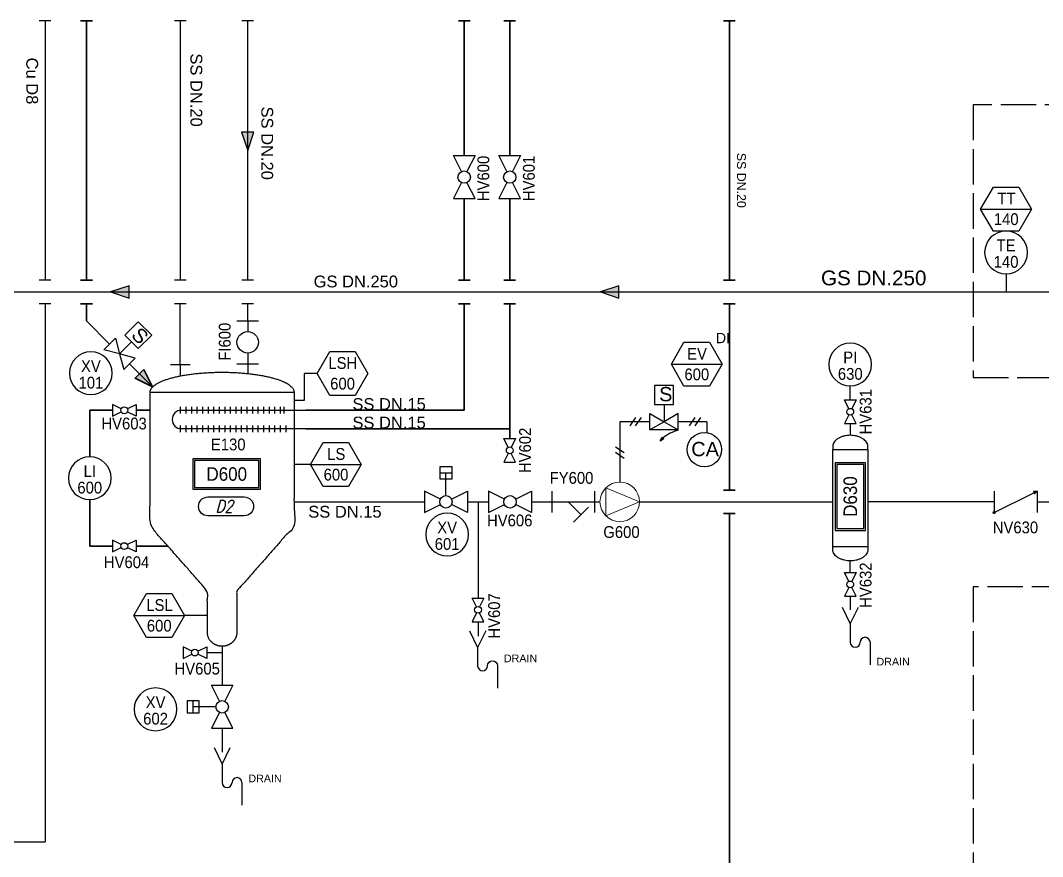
# Model space of a CAD drawing. Header units: millimetres. Extents: x 256 to 2599, y 626 to 1192.
# Drawn here: x 742.7 to 915.9, y 763.5 to 905.2 of the extents above; entities that cross this region are included whole.
import ezdxf
from ezdxf.enums import TextEntityAlignment as Align

# ---------------------------------------------------------------- set-up
doc = ezdxf.new("R2010")
doc.units = ezdxf.units.MM
doc.linetypes.add('AM_ISO02W050', pattern=[7.5, 6, -1.5])
for name, color, linetype, lineweight in [('-Aria', 7, 'Continuous', 30), ('-Testi', 7, 'Continuous', 35), ('Acqua refrigerata', 142, 'Continuous', 35), ('LINEA - ACQUA DI RETE', 94, 'Continuous', 35), ('LINEA - AZOTO', 151, 'Continuous', 35)]:
    doc.layers.add(name, color=color, linetype=linetype, lineweight=lineweight)
for name, color, linetype in [('-Pentano', 40, 'Continuous'), ('1', 7, 'Continuous'), ('5', 6, 'Continuous'), ('L8-TESTI', 1, 'Continuous'), ('Tag', 7, 'Continuous')]:
    doc.layers.add(name, color=color, linetype=linetype)
doc.styles.add('ARIAL_090', font='arial.ttf', dxfattribs={"width": 0.9})
doc.styles.add('PNP_LTYPE', font='txt.shx')
doc.styles.add('ROMANS', font='romans', dxfattribs={"oblique": 15})
doc.styles.get("Standard").update_dxf_attribs({"font": 'arial.ttf'})
doc.linetypes.add('ISO-GENERAL', pattern='A,5,["/",PNP_LTYPE,S=1.5,R=0,X=0,Y=-0.75],-0.0001', length=5.0001)

# ---------------------------------------------------------------- blocks, each defined once
blk = doc.blocks.new('Valve Label_block')
at = {"color": 0, "linetype": 'ByBlock', "lineweight": -2, "width": 0.9}
blk.add_attdef('#(TargetObject.Size)', text='', height=2.5, dxfattribs=at).set_placement((0, 4.7625), align=Align.BOTTOM_CENTER)
blk.add_attdef('#(TargetObject.Tag)', text='', height=2.5, dxfattribs=at).set_placement((0, -4.7625), align=Align.TOP_CENTER)
blk = doc.blocks.new('Tag_block')
at = {"color": 0, "linetype": 'ByBlock', "lineweight": -2}
blk.add_attdef('#(TargetObject.Tag)', text='', height=2.5, dxfattribs=at).set_placement((0, 0), align=Align.MIDDLE_CENTER)
blk = doc.blocks.new('*U5')
at = {"color": 0, "linetype": 'ByBlock', "lineweight": -2}
for start, end in [(0, 180), (180, 0)]:
    blk.add_arc((0, 0), 5, start, end, dxfattribs=at)
at = {"color": 0, "linetype": 'ByBlock', "lineweight": -2, "width": 0.9}
for tag, p in [('#(TargetObject.Type)', (0, 1.65)), ('#(TargetObject.LoopNumber)', (0, -1.65))]:
    blk.add_attdef(tag, text='', height=2.5, dxfattribs=at).set_placement(p, align=Align.MIDDLE_CENTER)
blk = doc.blocks.new('STIKER NOME MACCHIANARIO')
at = {"layer": 'L8-TESTI', "color": 5}
for points in [[(-20, 9), (-20, -9), (20, -9), (20, 9)], [(-19, 8), (-19, -8), (19, -8), (19, 8)]]:
    blk.add_lwpolyline(points, close=True, dxfattribs=at)
at = {"color": 7, "style": 'ARIAL_090', "width": 0.9}
blk.add_attdef('NOME', text='', height=8, dxfattribs=at).set_placement((0, 0), align=Align.MIDDLE_CENTER)
blk = doc.blocks.new('*U7')
at = {"color": 0, "linetype": 'ByBlock', "lineweight": -2}
for start, end in [(0, 180), (180, 0)]:
    blk.add_arc((0, 0), 5, start, end, dxfattribs=at)
at = {"color": 0, "linetype": 'ByBlock', "lineweight": -2, "width": 0.9}
for tag, p in [('#(TargetObject.Type)', (0, 1.65)), ('#(TargetObject.LoopNumber)', (0, -1.65))]:
    blk.add_attdef(tag, text='', height=2.5, dxfattribs=at).set_placement(p, align=Align.MIDDLE_CENTER)
blk = doc.blocks.new('Solenoid valve')
blk.add_line((471.76, 702.65), (471.76, 700.34))
for points in [[(473.05, 702.65), (473.05, 705.23), (470.47, 705.23), (470.47, 702.65)], [(473.66, 699.24), (473.66, 701.44), (471.76, 700.34)]]:
    blk.add_lwpolyline(points, close=True)
blk.add_lwpolyline([(471.76, 700.34), (469.86, 699.24), (469.86, 701.44), (471.76, 700.34)])
at = {"layer": '-Testi', "insert": (471.08, 705.02), "char_height": 1.93, "width": 2.2547, "attachment_point": 1}
blk.add_mtext('S', dxfattribs=at)

msp = doc.modelspace()

# ---------------------------------------------------------------- hatches: boundary and pattern name
at = {"layer": '-Aria'}
h = msp.add_hatch(color=256, dxfattribs=at)
h.dxf.hatch_style = 1
h.paths.add_polyline_path([(758, 859.16), (761.14, 858.11), (761.14, 860.2), (758, 859.16)])
h = msp.add_hatch(color=256, dxfattribs=at)
h.dxf.hatch_style = 1
h.paths.add_polyline_path([(840.96, 859.16), (844.1, 858.11), (844.1, 860.2), (840.96, 859.16)])
at = {"layer": '-Pentano'}
h = msp.add_hatch(color=256, dxfattribs=at)
h.dxf.hatch_style = 1
h.paths.add_polyline_path([(781.23, 883.11), (782.28, 886.25), (780.19, 886.25), (781.23, 883.11)])
h = msp.add_hatch(color=256)
h.dxf.hatch_style = 1
h.paths.add_polyline_path([(851.1, 833.93), (851.72, 834.3), (851.49, 834.51), (851.1, 833.93)])
h = msp.add_hatch(color=256)
h.dxf.hatch_style = 1
h.paths.add_polyline_path([(914.32, 825.31), (914.95, 825.4), (914.49, 824.95), (914.32, 825.31)])
h = msp.add_hatch(color=256)
h.dxf.hatch_style = 1
h.paths.add_polyline_path([(907.66, 821.94, -0.284079), (907.83, 821.84), (907.66, 821.76), (907.66, 821.94, -0.284079)], flags=17)
h.paths.add_polyline_path([(907.66, 821.94), (907.66, 821.76), (907.83, 821.84, -0.116434), (907.85, 821.76, -1), (907.47, 821.76, -0.414214), (907.66, 821.94)])
at = {"layer": 'LINEA - AZOTO'}
h = msp.add_hatch(color=256, dxfattribs=at)
h.dxf.hatch_style = 1
h.paths.add_polyline_path([(765.12, 843.04), (763.64, 846), (762.16, 844.52), (765.12, 843.04)])

# ---------------------------------------------------------------- linework, layer by layer
at = {"layer": '-Aria'}
msp.add_line((459.88, 859.16), (923.76, 859.16), dxfattribs=at)
for points in [[(761.14, 858.11), (761.14, 860.2), (758, 859.16)], [(844.1, 858.11), (844.1, 860.2), (840.96, 859.16)]]:
    msp.add_lwpolyline(points, close=True, dxfattribs=at)
at = {"layer": '-Pentano'}
for p, q in [((747.91, 905.07), (745.91, 905.07)), ((747.91, 905.07), (745.91, 905.07)), ((746.91, 905.07), (746.91, 861.15)), ((770.81, 905.07), (768.82, 905.07)), ((770.81, 905.07), (768.82, 905.07)), ((769.81, 905.07), (769.81, 861.15)), ((782.23, 905.07), (780.24, 905.07)), ((782.23, 905.07), (780.24, 905.07)), ((781.23, 861.15), (781.23, 905.07)), ((747.91, 861.15), (745.91, 861.15)), ((747.91, 861.15), (745.91, 861.15)), ((770.81, 861.15), (768.82, 861.15)), ((770.81, 861.15), (768.82, 861.15)), ((782.23, 861.15), (780.24, 861.15)), ((782.23, 861.15), (780.24, 861.15)), ((747.91, 857.16), (745.91, 857.16)), ((747.91, 857.16), (745.91, 857.16)), ((746.91, 857.16), (746.91, 765.94)), ((770.81, 857.16), (768.82, 857.16)), ((770.81, 857.16), (768.82, 857.16)), ((769.81, 846.82), (769.81, 857.16)), ((782.23, 857.16), (780.24, 857.16)), ((782.23, 857.16), (780.24, 857.16)), ((781.23, 854.25), (781.23, 857.16)), ((781.23, 846.97), (781.23, 845.32)), ((789.1, 823.58), (811.17, 823.58)), ((818.46, 823.58), (822.01, 823.58)), ((820.24, 823.58), (820.24, 807.26)), ((829.3, 823.58), (832.75, 823.58)), ((839.95, 823.58), (840.9, 823.58)), ((847.6, 823.58), (880.32, 823.58)), ((907.66, 823.58), (886.27, 823.58)), ((914.95, 823.58), (929.99, 823.58)), ((820.24, 803.27), (820.24, 800.83)), ((563.18, 765.94), (746.91, 765.94))]:
    msp.add_line(p, q, dxfattribs=at)
msp.add_lwpolyline([(782.28, 886.25), (780.19, 886.25), (781.23, 883.11)], close=True, dxfattribs=at)
for p, q in [((779.41, 854.25), (783.05, 854.25)), ((781.23, 854.25), (781.23, 852.43)), ((781.23, 848.79), (781.23, 846.97)), ((771.47, 846.82), (768.16, 846.82)), ((769.81, 846.82), (769.81, 844.91)), ((779.41, 846.97), (783.05, 846.97)), ((764.7, 842.17), (789.1, 842.17)), ((851.76, 840.07), (851.76, 837.16)), ((769.81, 839.65), (769.81, 838.54)), ((770.01, 839.1), (791.1, 839.1)), ((770.75, 839.65), (770.75, 838.54)), ((771.69, 839.65), (771.69, 838.54)), ((772.63, 839.65), (772.63, 838.54)), ((773.57, 839.65), (773.57, 838.54)), ((774.51, 839.65), (774.51, 838.54)), ((775.45, 839.65), (775.45, 838.54)), ((776.39, 839.65), (776.39, 838.54)), ((777.33, 839.65), (777.33, 838.54)), ((778.27, 839.65), (778.27, 838.54)), ((779.21, 839.65), (779.21, 838.54)), ((780.15, 839.65), (780.15, 838.54)), ((781.09, 839.65), (781.09, 838.54)), ((782.03, 839.65), (782.03, 838.54)), ((782.97, 839.65), (782.97, 838.54)), ((783.91, 839.65), (783.91, 838.54)), ((784.85, 839.65), (784.85, 838.54)), ((784.85, 839.65), (784.85, 838.54)), ((785.79, 839.65), (785.79, 838.54)), ((786.73, 839.65), (786.73, 838.54)), ((787.36, 839.65), (787.36, 838.54)), ((769.81, 836.52), (769.81, 835.41)), ((770.75, 836.52), (770.75, 835.41)), ((771.69, 836.52), (771.69, 835.41)), ((772.63, 836.52), (772.63, 835.41)), ((773.57, 836.52), (773.57, 835.41)), ((774.51, 836.52), (774.51, 835.41)), ((775.45, 836.52), (775.45, 835.41)), ((776.39, 836.52), (776.39, 835.41)), ((777.33, 836.52), (777.33, 835.41)), ((778.27, 836.52), (778.27, 835.41)), ((779.21, 836.52), (779.21, 835.41)), ((780.15, 836.52), (780.15, 835.41)), ((781.09, 836.52), (781.09, 835.41)), ((782.03, 836.52), (782.03, 835.41)), ((782.97, 836.52), (782.97, 835.41)), ((783.91, 836.52), (783.91, 835.41)), ((784.85, 836.52), (784.85, 835.41)), ((784.85, 836.52), (784.85, 835.41)), ((785.79, 836.52), (785.79, 835.41)), ((786.73, 836.52), (786.73, 835.41)), ((787.67, 836.52), (787.67, 835.41)), ((844.25, 837.16), (844.25, 826.93)), ((849.37, 837.16), (844.25, 837.16)), ((859, 837.16), (854.14, 837.16)), ((883.29, 836.85), (883.29, 834.85)), ((791.1, 835.96), (770.01, 835.96)), ((854.14, 835.79), (849.37, 835.79)), ((851.1, 833.93), (851.49, 834.51)), ((851.49, 834.51), (851.72, 834.3)), ((851.1, 833.93), (851.72, 834.3)), ((813.79, 828.5), (815.84, 828.5)), ((814.81, 824.63), (814.81, 828.5)), ((832.75, 825.38), (832.75, 821.78)), ((839.95, 825.38), (839.95, 821.78)), ((907.66, 825.4), (907.66, 821.76)), ((907.66, 821.76), (914.4, 825.13)), ((914.95, 825.4), (914.32, 825.31)), ((914.32, 825.31), (914.49, 824.95)), ((914.49, 824.95), (914.95, 825.4)), ((914.95, 825.4), (914.95, 821.76)), ((832.75, 823.58), (839.95, 823.58)), ((835.52, 823.58), (837.71, 821.4)), ((838.98, 822.67), (836.43, 820.12)), ((883.29, 811.58), (883.29, 813.58)), ((883.29, 807.59), (883.29, 805.3)), ((881.92, 805.71), (883.29, 802.88)), ((883.29, 802.88), (884.66, 805.71)), ((818.81, 801.72), (820.18, 798.89)), ((883.29, 802.88), (883.29, 799.78)), ((776.9, 799.1), (776.9, 792.49)), ((886.65, 799.78), (886.65, 795.97)), ((774.28, 798.03), (776.9, 798.03)), ((771.98, 787.82), (771.98, 789.86)), ((775.85, 788.84), (771.98, 788.84)), ((776.9, 785.2), (776.9, 781.13)), ((775.53, 781.92), (776.9, 779.1)), ((776.9, 779.1), (778.27, 781.92)), ((776.9, 779.1), (776.9, 776)), ((780.25, 776), (780.25, 772.19))]:
    msp.add_line(p, q)
at = {"linetype": 'ISO-GENERAL'}
for p, q in [((845.99, 836.45), (846.97, 837.88)), ((846.93, 836.45), (847.92, 837.88)), ((856.06, 836.45), (857.05, 837.88)), ((857.01, 836.45), (857.99, 837.88)), ((859, 837.16), (859, 835.31)), ((844.97, 831.88), (843.53, 832.87)), ((844.97, 830.94), (843.53, 831.92))]:
    msp.add_line(p, q, dxfattribs=at)
for points in [[(817.44, 879.55), (816.08, 882.25), (819.73, 882.25), (818.37, 879.55)], [(825.15, 879.55), (823.79, 882.25), (827.44, 882.25), (826.09, 879.55)], [(817.44, 877.67), (816.08, 874.96), (819.73, 874.96), (818.37, 877.67)], [(825.15, 877.67), (823.79, 874.96), (827.44, 874.96), (826.09, 877.67)], [(759.82, 839.35), (758.34, 840.09), (758.34, 838.09), (759.82, 838.83)], [(760.84, 839.35), (762.33, 840.09), (762.33, 838.09), (760.84, 838.83)], [(883.04, 839.36), (882.3, 840.84), (884.29, 840.84), (883.55, 839.36)], [(851.76, 837.16), (849.37, 835.79), (849.37, 838.54), (851.76, 837.16)], [(883.04, 838.33), (882.3, 836.85), (884.29, 836.85), (883.55, 838.33)], [(825.36, 832.81), (824.62, 834.29), (826.61, 834.29), (825.87, 832.81)], [(825.36, 831.78), (824.62, 830.3), (826.61, 830.3), (825.87, 831.78)], [(813.88, 824.05), (811.17, 825.4), (811.17, 821.76), (813.88, 823.11)], [(815.75, 824.05), (818.46, 825.4), (818.46, 821.76), (815.75, 823.11)], [(824.72, 824.05), (822.01, 825.4), (822.01, 821.76), (824.72, 823.11)], [(826.6, 824.05), (829.3, 825.4), (829.3, 821.76), (826.6, 823.11)], [(759.82, 816.33), (758.34, 817.07), (758.34, 815.08), (759.82, 815.82)], [(760.84, 816.33), (762.33, 817.07), (762.33, 815.08), (760.84, 815.82)], [(883.04, 810.1), (882.3, 811.58), (884.29, 811.58), (883.55, 810.1)], [(883.04, 809.07), (882.3, 807.59), (884.29, 807.59), (883.55, 809.07)], [(819.98, 805.78), (819.24, 807.26), (821.23, 807.26), (820.49, 805.78)], [(819.98, 804.75), (819.24, 803.27), (821.23, 803.27), (820.49, 804.75)], [(771.77, 798.29), (770.29, 799.03), (770.29, 797.04), (771.77, 797.78)], [(772.8, 798.29), (774.28, 799.03), (774.28, 797.04), (772.8, 797.78)], [(776.43, 789.78), (775.08, 792.49), (778.72, 792.49), (777.37, 789.78)], [(776.43, 787.9), (775.08, 785.2), (778.72, 785.2), (777.37, 787.9)]]:
    msp.add_lwpolyline(points)
for points in [[(853.38, 840.07), (853.38, 843.3), (850.14, 843.3), (850.14, 840.07)], [(854.14, 835.79), (854.14, 838.54), (851.76, 837.16)], [(880.32, 832.47), (886.27, 832.47), (886.27, 815.96), (880.32, 815.96)], [(815.84, 827.48), (815.84, 829.52), (813.79, 829.52), (813.79, 827.48)], [(773, 789.86), (770.96, 789.86), (770.96, 787.82), (773, 787.82)]]:
    msp.add_lwpolyline(points, close=True)
at = {"lineweight": 20}
msp.add_lwpolyline([(847.6, 823.58), (841.87, 825.94), (841.87, 821.22)], close=True, dxfattribs=at)
msp.add_lwpolyline([(821.55, 801.72), (820.18, 798.89), (820.18, 795.79, 1), (821.86, 795.79, -1), (823.53, 795.79), (823.53, 791.98)], format="xyb")
for centre, radius in [((817.9, 878.61), 1.05), ((825.62, 878.61), 1.05), ((781.23, 850.61), 1.82), ((760.33, 839.09), 0.573), ((883.29, 838.85), 0.573), ((825.62, 832.3), 0.573), ((814.81, 823.58), 1.05), ((825.66, 823.58), 1.05), ((907.66, 821.76), 0.187), ((760.33, 816.08), 0.573), ((883.29, 809.58), 0.573), ((820.24, 805.27), 0.573), ((772.28, 798.03), 0.573), ((776.9, 788.84), 1.05)]:
    msp.add_circle(centre, radius)
msp.add_circle((844.25, 823.58), 3.35, dxfattribs=at)
for centre, radius, start, end in [((770.01, 837.53), 1.57, 90, 270), ((855.65, 829.61), 6.27, 103.8848, 130.1493), ((885.81, 799.78), 0.838, 0, 180), ((884.13, 799.78), 0.838, 180, 0), ((777.74, 776), 0.838, 180, 0), ((779.42, 776), 0.838, 0, 180)]:
    msp.add_arc(centre, radius, start, end)
for points, weights, knots in [([(764.7, 842.17), (764.7, 830.82), (764.7, 819.48), (769.55, 813.98), (774.4, 808.48), (774.4, 804.98), (774.4, 801.48), (774.4, 799.1), (776.9, 799.1), (779.4, 799.1), (779.4, 801.48), (779.4, 804.98), (779.4, 808.48), (784.25, 813.98), (789.1, 819.48), (789.1, 830.82), (789.1, 842.17), (789.1, 844.12), (783, 845.09), (776.9, 846.06), (770.8, 845.09), (764.7, 844.12), (764.7, 842.17)], [1, 1, 1, 1, 1, 1, 1, 0.707106781187, 1, 0.707106781187, 1, 1, 1, 1, 1, 1, 1, 0.866025403784, 1, 0.866025403784, 1, 0.866025403784, 1], [0, 0, 0, 1, 1, 2, 2, 3, 3, 4.570796, 4.570796, 6.141593, 6.141593, 7.141593, 7.141593, 8.141593, 8.141593, 9.141593, 9.141593, 10.18879, 10.18879, 11.235988, 11.235988, 12.283185, 12.283185, 12.283185]), ([(886.27, 832.47), (886.27, 832.71), (886.27, 832.95), (886.27, 834.85), (883.29, 834.85), (880.32, 834.85), (880.32, 832.95), (880.32, 832.71), (880.32, 832.47)], [1, 1, 1, 0.707106781187, 1, 0.707106781187, 1, 1, 1], [0, 0, 0, 1, 1, 2.570796, 2.570796, 4.141593, 4.141593, 5.141593, 5.141593, 5.141593]), ([(886.27, 815.96), (886.27, 815.72), (886.27, 815.49), (886.27, 813.58), (883.29, 813.58), (880.32, 813.58), (880.32, 815.49), (880.32, 815.72), (880.32, 815.96)], [1, 1, 1, 0.707106781187, 1, 0.707106781187, 1, 1, 1], [0, 0, 0, 1, 1, 2.570796, 2.570796, 4.141593, 4.141593, 5.141593, 5.141593, 5.141593])]:
    msp.add_rational_spline(points, weights, degree=2, knots=knots)
at = {"layer": '1'}
msp.add_lwpolyline([(774.49, 824.4), (780.64, 824.4, -1), (780.64, 821.21), (774.49, 821.21, -1)], format="xyb", close=True, dxfattribs=at)
at = {"layer": '5', "linetype": 'AM_ISO02W050', "lineweight": 30}
msp.add_lwpolyline([(723.23, 666.29), (723.23, 830.72), (620.7, 830.72), (620.7, 986.12), (664.46, 986.12), (664.46, 1014.9), (747.75, 1014.9), (747.75, 993.8), (843.91, 993.8), (843.91, 1037.11), (952.27, 1037.11), (952.27, 890.86), (904.09, 890.86), (904.09, 844.62), (942.52, 844.62), (942.52, 809.18), (904.09, 809.18), (904.09, 666.29), (723.23, 666.29), (723.23, 830.72), (620.7, 830.72), (620.7, 986.12)], dxfattribs=at)
at = {"layer": 'Acqua refrigerata'}
for p, q in [((818.9, 905.07), (816.91, 905.07)), ((818.9, 905.07), (816.91, 905.07)), ((817.9, 882.25), (817.9, 905.07)), ((826.61, 905.07), (824.62, 905.07)), ((826.61, 905.07), (824.62, 905.07)), ((825.62, 882.25), (825.62, 905.07)), ((817.9, 861.15), (817.9, 874.96)), ((825.62, 861.15), (825.62, 874.96)), ((818.9, 861.15), (816.91, 861.15)), ((818.9, 861.15), (816.91, 861.15)), ((826.61, 861.15), (824.62, 861.15)), ((826.61, 861.15), (824.62, 861.15)), ((818.9, 857.16), (816.91, 857.16)), ((818.9, 857.16), (816.91, 857.16)), ((817.9, 839.1), (817.9, 857.16)), ((826.61, 857.16), (824.62, 857.16)), ((825.62, 835.96), (825.62, 857.16)), ((758.34, 839.09), (754.48, 839.09)), ((754.48, 839.09), (754.48, 831.21)), ((762.33, 839.09), (764.7, 839.09)), ((791.1, 839.1), (817.9, 839.1)), ((791.1, 835.96), (825.62, 835.96)), ((825.62, 834.29), (825.62, 835.96)), ((754.48, 823.96), (754.48, 816.08)), ((758.34, 816.08), (754.48, 816.08)), ((762.33, 816.08), (767.7, 816.08))]:
    msp.add_line(p, q, dxfattribs=at)
at = {"layer": 'LINEA - ACQUA DI RETE'}
for p, q in [((863.82, 905.07), (861.82, 905.07)), ((863.82, 905.07), (861.82, 905.07)), ((862.82, 905.07), (862.82, 861.15)), ((863.82, 861.15), (861.82, 861.15)), ((863.82, 857.16), (861.82, 857.16)), ((863.82, 857.16), (861.82, 857.16)), ((862.82, 857.16), (862.82, 825.57)), ((863.82, 825.57), (861.82, 825.57)), ((863.82, 821.58), (861.82, 821.58)), ((863.82, 821.58), (861.82, 821.58)), ((862.82, 821.58), (862.82, 754.31))]:
    msp.add_line(p, q, dxfattribs=at)
at = {"layer": 'LINEA - AZOTO'}
for p, q in [((754.92, 905.07), (752.92, 905.07)), ((754.92, 905.07), (752.92, 905.07)), ((753.92, 905.07), (753.92, 861.15)), ((754.92, 861.15), (752.92, 861.15)), ((754.92, 861.15), (752.92, 861.15)), ((754.92, 857.16), (752.92, 857.16)), ((754.92, 857.16), (752.92, 857.16)), ((753.92, 857.16), (753.92, 854.24)), ((753.92, 854.24), (757.84, 850.32)), ((761.2, 846.96), (765.12, 843.04))]:
    msp.add_line(p, q, dxfattribs=at)
msp.add_lwpolyline([(763.64, 846), (762.16, 844.52), (765.12, 843.04)], close=True, dxfattribs=at)
at = {"layer": 'Tag'}
for p, q in [((905.38, 873.19), (913.98, 873.19)), ((909.68, 862.22), (909.68, 859.16)), ((852.99, 846.89), (861.57, 846.89)), ((792.97, 845.32), (790.86, 845.32)), ((790.86, 840.79), (790.86, 845.32)), ((883.29, 840.84), (883.29, 843.23)), ((789.1, 840.79), (790.86, 840.79)), ((791.87, 829.9), (789.1, 829.9)), ((791.87, 829.9), (800.47, 829.9)), ((761.93, 804.3), (770.53, 804.3)), ((774.4, 804.3), (770.53, 804.3))]:
    msp.add_line(p, q, dxfattribs=at)
for points in [[(905.38, 873.19), (907.53, 876.91), (911.83, 876.91), (913.98, 873.19), (911.83, 869.46), (907.53, 869.46)], [(852.99, 846.89), (855.13, 850.61), (859.43, 850.61), (861.57, 846.89), (859.43, 843.18), (855.13, 843.18)], [(792.97, 845.32), (795.12, 849.05), (799.42, 849.05), (801.57, 845.32), (799.42, 841.6), (795.12, 841.6)], [(791.87, 829.9), (794.02, 833.62), (798.32, 833.62), (800.47, 829.9), (798.32, 826.18), (794.02, 826.18)], [(761.93, 804.3), (764.08, 808.02), (768.38, 808.02), (770.53, 804.3), (768.38, 800.58), (764.08, 800.58)]]:
    msp.add_lwpolyline(points, close=True, dxfattribs=at)
msp.add_circle((858.59, 832.43), 2.91, dxfattribs=at)

# ---------------------------------------------------------------- block references
ref = msp.add_blockref('Tag_block', (820.14, 878.38), dxfattribs=dict(at, xscale=0.02812457149191088, yscale=0.02812457149191088, zscale=0.02812457149191088, rotation=90))
ref.add_attrib('#(TargetObject.Tag)', 'HV600', dxfattribs={"layer": '0', "color": 0, "linetype": 'ByBlock', "lineweight": -2, "ltscale": 2, "height": 2, "rotation": 90, "style": 'ARIAL_090', "width": 0.9}).set_placement((820.14, 878.38), align=Align.TOP_CENTER)
ref = msp.add_blockref('Tag_block', (827.85, 878.38), dxfattribs=dict(at, xscale=0.02812457149191088, yscale=0.02812457149191088, zscale=0.02812457149191088, rotation=90))
ref.add_attrib('#(TargetObject.Tag)', 'HV601', dxfattribs={"layer": '0', "color": 0, "linetype": 'ByBlock', "lineweight": -2, "ltscale": 2, "height": 2, "rotation": 90, "style": 'ARIAL_090', "width": 0.9}).set_placement((827.85, 878.38), align=Align.TOP_CENTER)
ref = msp.add_blockref('Valve Label_block', (909.75, 876.85), dxfattribs=dict(at, xscale=0.1838663350828232, yscale=0.1838663350828232, zscale=0.1838663350828232))
ref.add_attrib('#(TargetObject.Tag)', 'TT', dxfattribs={"layer": '0', "color": 0, "linetype": 'ByBlock', "lineweight": -2, "ltscale": 2, "height": 2, "style": 'ARIAL_090', "width": 0.9}).set_placement((909.75, 875.98), align=Align.TOP_CENTER)
ref = msp.add_blockref('Valve Label_block', (909.71, 873.14), dxfattribs=dict(at, xscale=0.1378997513121174, yscale=0.1378997513121174, zscale=0.1378997513121174))
ref.add_attrib('#(TargetObject.Tag)', '140', dxfattribs={"layer": '0', "color": 0, "linetype": 'ByBlock', "lineweight": -2, "ltscale": 2, "height": 2, "style": 'ARIAL_090', "width": 0.9}).set_placement((909.71, 872.48), align=Align.TOP_CENTER)
ref = msp.add_blockref('*U7', (909.68, 865.84), dxfattribs=dict(at, xscale=0.7246990090098623, yscale=0.7246990090098623, zscale=0.7246990090098623))
ref.add_attrib('#(TargetObject.Type)', 'TE', dxfattribs={"layer": '0', "color": 0, "linetype": 'ByBlock', "lineweight": -2, "ltscale": 2, "height": 2, "style": 'ARIAL_090', "width": 0.9}).set_placement((909.68, 867.04), align=Align.MIDDLE)
ref.add_attrib('#(TargetObject.LoopNumber)', '140', dxfattribs={"layer": '0', "color": 0, "linetype": 'ByBlock', "lineweight": -2, "ltscale": 2, "height": 2, "style": 'ARIAL_090', "width": 0.9}).set_placement((907.59, 862.65), align=Align.BOTTOM_LEFT)
at = {"layer": 'Tag', "xscale": 1.25, "yscale": 1.25, "zscale": 1.25, "rotation": 315}
msp.add_blockref('Solenoid valve', (-276.48, 646.6), dxfattribs=at)
at = {"layer": 'Tag'}
ref = msp.add_blockref('Tag_block', (778.37, 850.71), dxfattribs=dict(at, xscale=-0.02812457149191088, yscale=0.02812457149191088, zscale=0.02812457149191088, rotation=270))
ref.add_attrib('#(TargetObject.Tag)', 'FI600', dxfattribs={"layer": '0', "color": 0, "linetype": 'ByBlock', "lineweight": -2, "ltscale": 2, "height": 2, "rotation": 90, "style": 'ARIAL_090', "width": 0.9}).set_placement((776.34, 850.71), align=Align.TOP_CENTER)
ref = msp.add_blockref('*U5', (883.29, 846.85), dxfattribs=dict(at, xscale=0.7246990090098623, yscale=0.7246990090098623, zscale=0.7246990090098623))
ref.add_attrib('#(TargetObject.Type)', 'PI', dxfattribs={"layer": '0', "color": 0, "linetype": 'ByBlock', "lineweight": -2, "ltscale": 2, "height": 2, "style": 'ARIAL_090', "width": 0.9}).set_placement((883.29, 848.05), align=Align.MIDDLE)
ref.add_attrib('#(TargetObject.LoopNumber)', '630', dxfattribs={"layer": '0', "color": 0, "linetype": 'ByBlock', "lineweight": -2, "ltscale": 2, "height": 2, "style": 'ARIAL_090', "width": 0.9}).set_placement((881.2, 843.66), align=Align.BOTTOM_LEFT)
ref = msp.add_blockref('*U5', (754.67, 845.37), dxfattribs=dict(at, xscale=0.7246990090098623, yscale=0.7246990090098623, zscale=0.7246990090098623))
ref.add_attrib('#(TargetObject.Type)', 'XV', dxfattribs={"layer": '0', "color": 0, "linetype": 'ByBlock', "lineweight": -2, "ltscale": 2, "height": 2, "style": 'ARIAL_090', "width": 0.9}).set_placement((754.67, 846.57), align=Align.MIDDLE)
ref.add_attrib('#(TargetObject.LoopNumber)', '101', dxfattribs={"layer": '0', "color": 0, "linetype": 'ByBlock', "lineweight": -2, "ltscale": 2, "height": 2, "style": 'ARIAL_090', "width": 0.9}).set_placement((752.58, 842.18), align=Align.BOTTOM_LEFT)
ref = msp.add_blockref('Valve Label_block', (857.34, 850.55), dxfattribs=dict(at, xscale=0.1834986024126576, yscale=0.1834986024126576, zscale=0.1834986024126576))
ref.add_attrib('#(TargetObject.Tag)', 'EV', dxfattribs={"layer": '0', "color": 0, "linetype": 'ByBlock', "lineweight": -2, "ltscale": 2, "height": 1.996, "style": 'ARIAL_090', "width": 0.9}).set_placement((857.34, 849.67), align=Align.TOP_CENTER)
ref = msp.add_blockref('Valve Label_block', (797.34, 848.99), dxfattribs=dict(at, xscale=0.1838663350828232, yscale=0.1838663350828232, zscale=0.1838663350828232))
ref.add_attrib('#(TargetObject.Tag)', 'LSH', dxfattribs={"layer": '0', "color": 0, "linetype": 'ByBlock', "lineweight": -2, "ltscale": 2, "height": 2, "style": 'ARIAL_090', "width": 0.9}).set_placement((797.34, 848.11), align=Align.TOP_CENTER)
ref = msp.add_blockref('Valve Label_block', (857.3, 846.84), dxfattribs=dict(at, xscale=0.1376239518094932, yscale=0.1376239518094932, zscale=0.1376239518094932))
ref.add_attrib('#(TargetObject.Tag)', '600', dxfattribs={"layer": '0', "color": 0, "linetype": 'ByBlock', "lineweight": -2, "ltscale": 2, "height": 1.996, "style": 'ARIAL_090', "width": 0.9}).set_placement((857.3, 846.18), align=Align.TOP_CENTER)
ref = msp.add_blockref('Valve Label_block', (797.3, 845.27), dxfattribs=dict(at, xscale=0.1378997513121174, yscale=0.1378997513121174, zscale=0.1378997513121174))
ref.add_attrib('#(TargetObject.Tag)', '600', dxfattribs={"layer": '0', "color": 0, "linetype": 'ByBlock', "lineweight": -2, "ltscale": 2, "height": 2, "style": 'ARIAL_090', "width": 0.9}).set_placement((797.3, 844.61), align=Align.TOP_CENTER)
ref = msp.add_blockref('Tag_block', (884.89, 838.85), dxfattribs=dict(at, xscale=0.02812457149191088, yscale=0.02812457149191088, zscale=0.02812457149191088, rotation=90))
ref.add_attrib('#(TargetObject.Tag)', 'HV631', dxfattribs={"layer": '0', "color": 0, "linetype": 'ByBlock', "lineweight": -2, "ltscale": 2, "height": 2, "rotation": 90, "style": 'ARIAL_090', "width": 0.9}).set_placement((884.89, 838.85), align=Align.TOP_CENTER)
ref = msp.add_blockref('Tag_block', (760.29, 837.85), dxfattribs=dict(at, xscale=0.02812457149191088, yscale=0.02812457149191088, zscale=0.02812457149191088))
ref.add_attrib('#(TargetObject.Tag)', 'HV603', dxfattribs={"layer": '0', "color": 0, "linetype": 'ByBlock', "lineweight": -2, "ltscale": 2, "height": 2, "style": 'ARIAL_090', "width": 0.9}).set_placement((760.29, 837.85), align=Align.TOP_CENTER)
ref = msp.add_blockref('Tag_block', (827.21, 832.3), dxfattribs=dict(at, xscale=0.02812457149191088, yscale=0.02812457149191088, zscale=0.02812457149191088, rotation=90))
ref.add_attrib('#(TargetObject.Tag)', 'HV602', dxfattribs={"layer": '0', "color": 0, "linetype": 'ByBlock', "lineweight": -2, "ltscale": 2, "height": 2, "rotation": 90, "style": 'ARIAL_090', "width": 0.9}).set_placement((827.21, 832.3), align=Align.TOP_CENTER)
ref = msp.add_blockref('Tag_block', (777.93, 834.3), dxfattribs=dict(at, xscale=0.02812457149191088, yscale=0.02812457149191088, zscale=0.02812457149191088))
ref.add_attrib('#(TargetObject.Tag)', 'E130', dxfattribs={"layer": '0', "color": 0, "linetype": 'ByBlock', "lineweight": -2, "ltscale": 2, "height": 2, "style": 'ARIAL_090', "width": 0.9}).set_placement((777.93, 834.3), align=Align.TOP_CENTER)
ref = msp.add_blockref('*U5', (754.48, 827.58), dxfattribs=dict(at, xscale=0.7246990090098623, yscale=0.7246990090098623, zscale=0.7246990090098623))
ref.add_attrib('#(TargetObject.Type)', 'LI', dxfattribs={"layer": '0', "color": 0, "linetype": 'ByBlock', "lineweight": -2, "ltscale": 2, "height": 2, "style": 'ARIAL_090', "width": 0.9}).set_placement((754.48, 828.78), align=Align.MIDDLE)
ref.add_attrib('#(TargetObject.LoopNumber)', '600', dxfattribs={"layer": '0', "color": 0, "linetype": 'ByBlock', "lineweight": -2, "ltscale": 2, "height": 2, "style": 'ARIAL_090', "width": 0.9}).set_placement((752.38, 824.39), align=Align.BOTTOM_LEFT)
ref = msp.add_blockref('Valve Label_block', (796.23, 833.56), dxfattribs=dict(at, xscale=0.1838663350828232, yscale=0.1838663350828232, zscale=0.1838663350828232))
ref.add_attrib('#(TargetObject.Tag)', 'LS', dxfattribs={"layer": '0', "color": 0, "linetype": 'ByBlock', "lineweight": -2, "ltscale": 2, "height": 2, "style": 'ARIAL_090', "width": 0.9}).set_placement((796.23, 832.69), align=Align.TOP_CENTER)
at = {"layer": 'Tag', "ltscale": 0.2, "xscale": 0.2861341155502804, "yscale": 0.2861341155502804, "zscale": 0.2861341155502804}
msp.add_blockref('STIKER NOME MACCHIANARIO', (777.68, 828.29), dxfattribs=at).add_auto_attribs({'NOME': 'D600'})
at = {"layer": 'Tag', "ltscale": 0.2, "xscale": 0.2861341155502804, "yscale": 0.2861341155502804, "zscale": 0.2861341155502804, "rotation": 90}
msp.add_blockref('STIKER NOME MACCHIANARIO', (883.29, 824.47), dxfattribs=at).add_auto_attribs({'NOME': 'D630'})
at = {"layer": 'Tag'}
ref = msp.add_blockref('Valve Label_block', (796.19, 829.85), dxfattribs=dict(at, xscale=0.1378997513121174, yscale=0.1378997513121174, zscale=0.1378997513121174))
ref.add_attrib('#(TargetObject.Tag)', '600', dxfattribs={"layer": '0', "color": 0, "linetype": 'ByBlock', "lineweight": -2, "ltscale": 2, "height": 2, "style": 'ARIAL_090', "width": 0.9}).set_placement((796.19, 829.19), align=Align.TOP_CENTER)
ref = msp.add_blockref('Tag_block', (836.08, 828.64), dxfattribs=dict(at, xscale=0.02812457149191088, yscale=0.02812457149191088, zscale=0.02812457149191088))
ref.add_attrib('#(TargetObject.Tag)', 'FY600', dxfattribs={"layer": '0', "color": 0, "linetype": 'ByBlock', "lineweight": -2, "ltscale": 2, "height": 2, "style": 'ARIAL_090', "width": 0.9}).set_placement((836.08, 828.64), align=Align.TOP_CENTER)
ref = msp.add_blockref('*U5', (815.01, 818.03), dxfattribs=dict(at, xscale=0.7246990090098623, yscale=0.7246990090098623, zscale=0.7246990090098623))
ref.add_attrib('#(TargetObject.Type)', 'XV', dxfattribs={"layer": '0', "color": 0, "linetype": 'ByBlock', "lineweight": -2, "ltscale": 2, "height": 2, "style": 'ARIAL_090', "width": 0.9}).set_placement((815.01, 819.23), align=Align.MIDDLE)
ref.add_attrib('#(TargetObject.LoopNumber)', '601', dxfattribs={"layer": '0', "color": 0, "linetype": 'ByBlock', "lineweight": -2, "ltscale": 2, "height": 2, "style": 'ARIAL_090', "width": 0.9}).set_placement((812.91, 814.84), align=Align.BOTTOM_LEFT)
ref = msp.add_blockref('Tag_block', (825.61, 821.43), dxfattribs=dict(at, xscale=0.02812457149191088, yscale=0.02812457149191088, zscale=0.02812457149191088))
ref.add_attrib('#(TargetObject.Tag)', 'HV606', dxfattribs={"layer": '0', "color": 0, "linetype": 'ByBlock', "lineweight": -2, "ltscale": 2, "height": 2, "style": 'ARIAL_090', "width": 0.9}).set_placement((825.61, 821.43), align=Align.TOP_CENTER)
at = {"layer": 'Tag', "ltscale": 0.2}
ref = msp.add_blockref('Tag_block', (844.54, 819.46), dxfattribs=dict(at, xscale=0.02812457149191088, yscale=0.02812457149191088, zscale=0.02812457149191088))
ref.add_attrib('#(TargetObject.Tag)', 'G600', dxfattribs={"layer": '0', "color": 0, "linetype": 'ByBlock', "lineweight": -2, "ltscale": 2, "height": 2, "style": 'ARIAL_090', "width": 0.9}).set_placement((844.54, 819.46), align=Align.TOP_CENTER)
at = {"layer": 'Tag'}
ref = msp.add_blockref('Tag_block', (911.27, 820.24), dxfattribs=dict(at, xscale=0.02812457149191088, yscale=0.02812457149191088, zscale=0.02812457149191088))
ref.add_attrib('#(TargetObject.Tag)', 'NV630', dxfattribs={"layer": '0', "color": 0, "linetype": 'ByBlock', "lineweight": -2, "ltscale": 2, "height": 2, "style": 'ARIAL_090', "width": 0.9}).set_placement((911.27, 820.24), align=Align.TOP_CENTER)
ref = msp.add_blockref('Tag_block', (760.71, 814.35), dxfattribs=dict(at, xscale=0.02812457149191088, yscale=0.02812457149191088, zscale=0.02812457149191088))
ref.add_attrib('#(TargetObject.Tag)', 'HV604', dxfattribs={"layer": '0', "color": 0, "linetype": 'ByBlock', "lineweight": -2, "ltscale": 2, "height": 2, "style": 'ARIAL_090', "width": 0.9}).set_placement((760.71, 814.35), align=Align.TOP_CENTER)
ref = msp.add_blockref('Tag_block', (884.89, 809.46), dxfattribs=dict(at, xscale=0.02812457149191088, yscale=0.02812457149191088, zscale=0.02812457149191088, rotation=90))
ref.add_attrib('#(TargetObject.Tag)', 'HV632', dxfattribs={"layer": '0', "color": 0, "linetype": 'ByBlock', "lineweight": -2, "ltscale": 2, "height": 2, "rotation": 90, "style": 'ARIAL_090', "width": 0.9}).set_placement((884.89, 809.46), align=Align.TOP_CENTER)
ref = msp.add_blockref('Valve Label_block', (766.29, 807.96), dxfattribs=dict(at, xscale=0.1838663350828232, yscale=0.1838663350828232, zscale=0.1838663350828232))
ref.add_attrib('#(TargetObject.Tag)', 'LSL', dxfattribs={"layer": '0', "color": 0, "linetype": 'ByBlock', "lineweight": -2, "ltscale": 2, "height": 2, "style": 'ARIAL_090', "width": 0.9}).set_placement((766.29, 807.09), align=Align.TOP_CENTER)
ref = msp.add_blockref('Tag_block', (821.97, 804.24), dxfattribs=dict(at, xscale=0.02812457149191088, yscale=0.02812457149191088, zscale=0.02812457149191088, rotation=90))
ref.add_attrib('#(TargetObject.Tag)', 'HV607', dxfattribs={"layer": '0', "color": 0, "linetype": 'ByBlock', "lineweight": -2, "ltscale": 2, "height": 2, "rotation": 90, "style": 'ARIAL_090', "width": 0.9}).set_placement((821.97, 804.24), align=Align.TOP_CENTER)
ref = msp.add_blockref('Valve Label_block', (766.25, 804.25), dxfattribs=dict(at, xscale=0.1378997513121174, yscale=0.1378997513121174, zscale=0.1378997513121174))
ref.add_attrib('#(TargetObject.Tag)', '600', dxfattribs={"layer": '0', "color": 0, "linetype": 'ByBlock', "lineweight": -2, "ltscale": 2, "height": 2, "style": 'ARIAL_090', "width": 0.9}).set_placement((766.25, 803.59), align=Align.TOP_CENTER)
ref = msp.add_blockref('Tag_block', (772.68, 796.31), dxfattribs=dict(at, xscale=0.02812457149191088, yscale=0.02812457149191088, zscale=0.02812457149191088))
ref.add_attrib('#(TargetObject.Tag)', 'HV605', dxfattribs={"layer": '0', "color": 0, "linetype": 'ByBlock', "lineweight": -2, "ltscale": 2, "height": 2, "style": 'ARIAL_090', "width": 0.9}).set_placement((772.68, 796.31), align=Align.TOP_CENTER)
ref = msp.add_blockref('*U5', (765.63, 788.42), dxfattribs=dict(at, xscale=0.7246990090098623, yscale=0.7246990090098623, zscale=0.7246990090098623))
ref.add_attrib('#(TargetObject.Type)', 'XV', dxfattribs={"layer": '0', "color": 0, "linetype": 'ByBlock', "lineweight": -2, "ltscale": 2, "height": 2, "style": 'ARIAL_090', "width": 0.9}).set_placement((765.63, 789.62), align=Align.MIDDLE)
ref.add_attrib('#(TargetObject.LoopNumber)', '602', dxfattribs={"layer": '0', "color": 0, "linetype": 'ByBlock', "lineweight": -2, "ltscale": 2, "height": 2, "style": 'ARIAL_090', "width": 0.9}).set_placement((763.53, 785.23), align=Align.BOTTOM_LEFT)

# ---------------------------------------------------------------- texts
at = {"layer": '-Testi', "width": 14.6372, "attachment_point": 1, "rotation": 270}
for s, insert, char_height in [('Cu D8', (745.72, 898.86), 2), ('SS DN.20', (773.53, 899.57), 2), ('SS DN.20', (785.54, 890.56), 2), ('SS DN.20', (865.61, 882.72), 1.5)]:
    msp.add_mtext(s, dxfattribs=dict(at, insert=insert, char_height=char_height))
at = {"layer": '-Testi', "attachment_point": 1}
for s, insert, char_height, width in [('GS DN.250', (878.34, 862.77), 2.5, 22.5094), ('GS DN.250', (792.4, 861.92), 2, 19.5715), ('S', (850.91, 843.04), 2.42, 2.8313), ('SS DN.15', (798.97, 841.15), 2, 22.5094), ('SS DN.15', (798.97, 838.01), 2, 22.5094), ('SS DN.15 ', (791.49, 822.9), 2, 19.5715)]:
    msp.add_mtext(s, dxfattribs=dict(at, insert=insert, char_height=char_height, width=width))
at = {"style": 'ROMANS', "oblique": 15, "width": 0.8}
msp.add_text('D2', height=2.08, dxfattribs=at).set_placement((777.25, 821.79), align=Align.CENTER)
for p in [(824.62, 796.4), (887.73, 795.85), (781.34, 776.05)]:
    msp.add_text('DRAIN', height=1.3).set_placement(p)
at = {"layer": 'Tag', "attachment_point": 1}
for s, insert, char_height, width in [('DI', (860.51, 852.21), 1.746, 5.3673), ('CA', (856.36, 833.73), 2.419, 6.5052)]:
    msp.add_mtext(s, dxfattribs=dict(at, insert=insert, char_height=char_height, width=width))

doc.saveas('drawing.dxf')
